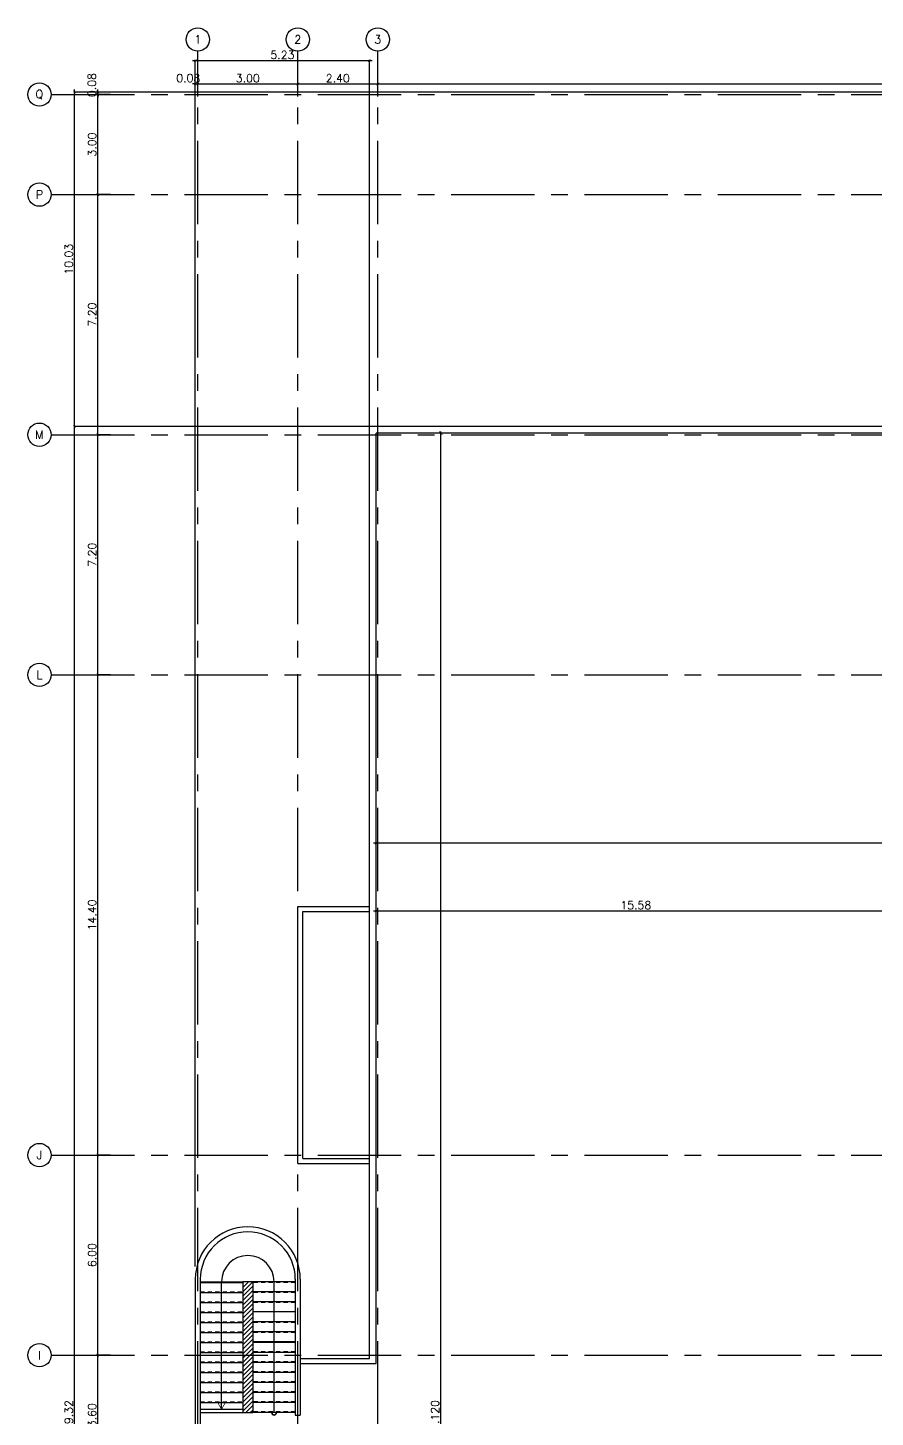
# Model space of a CAD drawing. Extents: x 88808 to 89103, y 39918 to 40001.
# Drawn here: x 88808.23 to 88833.65, y 39957.84 to 39999.5 of the extents above; entities that cross this region are included whole.
import ezdxf
from ezdxf.enums import TextEntityAlignment as Align

# ---------------------------------------------------------------- set-up
doc = ezdxf.new("R2010")
doc.units = 0
doc.header["$MEASUREMENT"] = 0
doc.header["$PDMODE"] = 34
doc.linetypes.add('CENTERX2', pattern=[4, 2.5, -0.5, 0.5, -0.5])
doc.linetypes.add('HIDDEN2', pattern=[0.1875, 0.125, -0.0625])
doc.layers.get('0').update_dxf_attribs({"linetype": 'CONTINUOUS'})
doc.layers.get('DEFPOINTS').update_dxf_attribs({"linetype": 'CONTINUOUS'})
for name, color, linetype in [('AX', 6, 'CONTINUOUS'), ('AX-CR', 2, 'CONTINUOUS'), ('AX-DIM', 4, 'CONTINUOUS'), ('AX-TXT', 2, 'CONTINUOUS'), ('AXES', 11, 'CENTERX2'), ('DIM', 4, 'CONTINUOUS'), ('HAT', 8, 'CONTINUOUS'), ('PROJ-L', 3, 'CONTINUOUS'), ('ROOF', 2, 'CONTINUOUS'), ('STR', 5, 'CONTINUOUS'), ('WALL', 2, 'CONTINUOUS')]:
    doc.layers.add(name, color=color, linetype=linetype)
doc.styles.add('ROMANS', font='ROMANS.shx')
doc.dimstyles.new('DIM-OUT', dxfattribs={"dimscale": 0, "dimtxt": 0.24, "dimasz": 0.08, "dimexe": 0.02, "dimexo": 0.02, "dimgap": 0.05, "dimtad": 1, "dimzin": 0, "dimdsep": 46, "dimtxsty": 'ROMANS', "dimblk1": 'ARCHTICK', "dimblk2": 'ARCHTICK', "dimsah": 1, "dimcen": 0.01, "dimdle": 0.08, "dimclrd": 4, "dimclre": 4, "dimclrt": 2, "dimadec": 0, "dimazin": 0, "dimtp": 2, "dimtm": 2, "dimtfac": 0.114286, "dimtix": 1, "dimtmove": 2, "dimatfit": 3, "dimldrblk": 'ARCHTICK', "dimfxl": 0, "dimtolj": 1, "dimtzin": 0, "dimarcsym": 0})
doc.dimstyles.new('STANDARD in', dxfattribs={"dimtxt": 0.24, "dimasz": 0.1, "dimexe": 0.07, "dimexo": 0.07, "dimgap": 0.05, "dimtad": 1, "dimdec": 3, "dimzin": 0, "dimdsep": 46, "dimtxsty": 'ROMANS', "dimblk": 'ARCHTICK', "dimcen": 0.05, "dimdle": 0.05, "dimclrd": 4, "dimclre": 4, "dimclrt": 2, "dimadec": 0, "dimazin": 0, "dimtfac": 1, "dimtdec": 3, "dimtmove": 2, "dimatfit": 3, "dimfxl": 0, "dimtolj": 1, "dimtzin": 0, "dimarcsym": 0})

# ---------------------------------------------------------------- blocks, each defined once
blk = doc.blocks.new('_ARCHTICK')
at = {"color": 0, "linetype": 'ByBlock', "const_width": 0.15}
blk.add_lwpolyline([(-0.5, -0.5), (0.5, 0.5)], dxfattribs=at)
blk = doc.blocks.new('*D51')
at = {"layer": 'AX-DIM', "color": 4, "lineweight": -2}
for p, q in [((88810.71, 39959.7), (88810.31, 39959.7)), ((88810.33, 39956.02), (88810.33, 39959.78)), ((88810.71, 39956.1), (88810.31, 39956.1))]:
    blk.add_line(p, q, dxfattribs=at)
at = {"layer": 'DEFPOINTS', "color": 0}
for p in [(88810.33, 39959.7), (88810.73, 39959.7), (88810.73, 39956.1)]:
    blk.add_point(p, dxfattribs=at)
at = {"layer": 'AX-DIM', "color": 4, "lineweight": -2, "xscale": 0.08, "yscale": 0.08, "zscale": 0.08}
for p, rotation in [((88810.33, 39959.7), 90), ((88810.33, 39956.1), 270)]:
    blk.add_blockref('_ARCHTICK', p, dxfattribs=dict(at, rotation=rotation))
at = {"layer": 'AX-DIM', "color": 2, "insert": (88810.16, 39957.9), "char_height": 0.24, "attachment_point": 5, "rotation": 90, "style": 'ROMANS'}
blk.add_mtext('\\A1;3.60', dxfattribs=at)
blk = doc.blocks.new('*D43')
at = {"layer": 'AX-DIM', "color": 4, "lineweight": -2}
for p, q in [((88818.46, 39987.55), (88809.61, 39987.55)), ((88809.63, 39928.15), (88809.63, 39987.63)), ((88818.46, 39928.23), (88809.61, 39928.23))]:
    blk.add_line(p, q, dxfattribs=at)
at = {"layer": 'DEFPOINTS', "color": 0}
for p in [(88809.63, 39987.55), (88818.48, 39987.55), (88818.48, 39928.23)]:
    blk.add_point(p, dxfattribs=at)
at = {"layer": 'AX-DIM', "color": 4, "lineweight": -2, "xscale": 0.08, "yscale": 0.08, "zscale": 0.08}
for p, rotation in [((88809.63, 39987.55), 90), ((88809.63, 39928.23), 270)]:
    blk.add_blockref('_ARCHTICK', p, dxfattribs=dict(at, rotation=rotation))
at = {"layer": 'AX-DIM', "color": 2, "insert": (88809.46, 39957.89), "char_height": 0.24, "attachment_point": 5, "rotation": 90, "style": 'ROMANS'}
blk.add_mtext('\\A1;59.32', dxfattribs=at)
blk = doc.blocks.new('*D31')
at = {"layer": 'AX-DIM', "color": 4, "lineweight": -2}
for p, q in [((88852.255, 39997.575), (88809.61, 39997.575)), ((88809.63, 39987.47), (88809.63, 39997.655)), ((88810.31, 39987.55), (88809.61, 39987.55))]:
    blk.add_line(p, q, dxfattribs=at)
at = {"layer": 'DEFPOINTS', "color": 0}
for p in [(88809.63, 39997.575), (88852.275, 39997.575), (88810.33, 39987.55)]:
    blk.add_point(p, dxfattribs=at)
at = {"layer": 'AX-DIM', "color": 4, "lineweight": -2, "xscale": 0.08, "yscale": 0.08, "zscale": 0.08}
for p, rotation in [((88809.63, 39997.575), 90), ((88809.63, 39987.55), 270)]:
    blk.add_blockref('_ARCHTICK', p, dxfattribs=dict(at, rotation=rotation))
at = {"layer": 'AX-DIM', "color": 2, "insert": (88809.46, 39992.562), "char_height": 0.24, "attachment_point": 5, "rotation": 90, "style": 'ROMANS'}
blk.add_mtext('\\A1;10.03', dxfattribs=at)
blk = doc.blocks.new('*D36')
at = {"layer": 'AX-DIM', "color": 4, "lineweight": -2}
for p, q in [((88810.33, 39980.02), (88810.33, 39987.38)), ((88810.71, 39987.3), (88810.31, 39987.3)), ((88810.71, 39980.1), (88810.31, 39980.1))]:
    blk.add_line(p, q, dxfattribs=at)
at = {"layer": 'DEFPOINTS', "color": 0}
for p in [(88810.33, 39987.3), (88810.73, 39987.3), (88810.73, 39980.1)]:
    blk.add_point(p, dxfattribs=at)
at = {"layer": 'AX-DIM', "color": 4, "lineweight": -2, "xscale": 0.08, "yscale": 0.08, "zscale": 0.08}
for p, rotation in [((88810.33, 39987.3), 90), ((88810.33, 39980.1), 270)]:
    blk.add_blockref('_ARCHTICK', p, dxfattribs=dict(at, rotation=rotation))
at = {"layer": 'AX-DIM', "color": 2, "insert": (88810.16, 39983.7), "char_height": 0.24, "attachment_point": 5, "rotation": 90, "style": 'ROMANS'}
blk.add_mtext('\\A1;7.20', dxfattribs=at)
blk = doc.blocks.new('*D32')
at = {"layer": 'AX-DIM', "color": 4, "lineweight": -2}
for p, q in [((88813.175, 39998.517), (88818.56, 39998.517)), ((88813.255, 39962.359), (88813.255, 39998.537)), ((88818.48, 39986.359), (88818.48, 39998.537))]:
    blk.add_line(p, q, dxfattribs=at)
at = {"layer": 'DEFPOINTS', "color": 0}
for p in [(88818.48, 39998.517), (88818.48, 39986.339), (88813.255, 39962.339)]:
    blk.add_point(p, dxfattribs=at)
at = {"layer": 'AX-DIM', "color": 4, "lineweight": -2, "xscale": 0.08, "yscale": 0.08, "zscale": 0.08, "rotation": 180}
blk.add_blockref('_ARCHTICK', (88813.255, 39998.517), dxfattribs=at)
at = {"layer": 'AX-DIM', "color": 4, "lineweight": -2, "xscale": 0.08, "yscale": 0.08, "zscale": 0.08}
blk.add_blockref('_ARCHTICK', (88818.48, 39998.517), dxfattribs=at)
at = {"layer": 'AX-DIM', "color": 2, "insert": (88815.868, 39998.687), "char_height": 0.24, "attachment_point": 5, "style": 'ROMANS'}
blk.add_mtext('\\A1;5.23', dxfattribs=at)
blk = doc.blocks.new('AXL')
at = {"layer": 'AX-CR'}
blk.add_circle((-350, 0), 350, dxfattribs=at)
at = {"layer": 'AX-TXT', "style": 'ROMANS'}
blk.add_attdef('AX', text='', height=250, dxfattribs=at).set_placement((-350, 0), align=Align.MIDDLE)
blk = doc.blocks.new('*D44')
at = {"layer": 'AX-DIM', "color": 4, "lineweight": -2}
for p, q in [((88810.71, 39965.7), (88810.31, 39965.7)), ((88810.33, 39959.62), (88810.33, 39965.78)), ((88810.71, 39959.7), (88810.31, 39959.7))]:
    blk.add_line(p, q, dxfattribs=at)
at = {"layer": 'DEFPOINTS', "color": 0}
for p in [(88810.33, 39965.7), (88810.73, 39965.7), (88810.73, 39959.7)]:
    blk.add_point(p, dxfattribs=at)
at = {"layer": 'AX-DIM', "color": 4, "lineweight": -2, "xscale": 0.08, "yscale": 0.08, "zscale": 0.08}
for p, rotation in [((88810.33, 39965.7), 90), ((88810.33, 39959.7), 270)]:
    blk.add_blockref('_ARCHTICK', p, dxfattribs=dict(at, rotation=rotation))
at = {"layer": 'AX-DIM', "color": 2, "insert": (88810.16, 39962.7), "char_height": 0.24, "attachment_point": 5, "rotation": 90, "style": 'ROMANS'}
blk.add_mtext('\\A1;6.00', dxfattribs=at)
blk = doc.blocks.new('*D35')
at = {"layer": 'AX-DIM', "color": 4, "lineweight": -2}
for p, q in [((88810.71, 39980.1), (88810.31, 39980.1)), ((88810.33, 39965.62), (88810.33, 39980.18)), ((88810.71, 39965.7), (88810.31, 39965.7))]:
    blk.add_line(p, q, dxfattribs=at)
at = {"layer": 'DEFPOINTS', "color": 0}
for p in [(88810.33, 39980.1), (88810.73, 39980.1), (88810.73, 39965.7)]:
    blk.add_point(p, dxfattribs=at)
at = {"layer": 'AX-DIM', "color": 4, "lineweight": -2, "xscale": 0.08, "yscale": 0.08, "zscale": 0.08}
for p, rotation in [((88810.33, 39980.1), 90), ((88810.33, 39965.7), 270)]:
    blk.add_blockref('_ARCHTICK', p, dxfattribs=dict(at, rotation=rotation))
at = {"layer": 'AX-DIM', "color": 2, "insert": (88810.16, 39972.9), "char_height": 0.24, "attachment_point": 5, "rotation": 90, "style": 'ROMANS'}
blk.add_mtext('\\A1;14.40', dxfattribs=at)
blk = doc.blocks.new('*D38')
at = {"layer": 'AX-DIM', "color": 4, "lineweight": -2}
for p, q in [((88810.71, 39997.575), (88810.31, 39997.575)), ((88810.71, 39997.5), (88810.31, 39997.5)), ((88810.33, 39997.575), (88810.33, 39997.655)), ((88810.33, 39997.5), (88810.33, 39997.575)), ((88810.33, 39997.5), (88810.33, 39997.42))]:
    blk.add_line(p, q, dxfattribs=at)
at = {"layer": 'DEFPOINTS', "color": 0}
for p in [(88810.33, 39997.575), (88810.73, 39997.575), (88810.73, 39997.5)]:
    blk.add_point(p, dxfattribs=at)
at = {"layer": 'AX-DIM', "color": 4, "lineweight": -2, "xscale": 0.08, "yscale": 0.08, "zscale": 0.08}
for p, rotation in [((88810.33, 39997.575), 270), ((88810.33, 39997.5), 90)]:
    blk.add_blockref('_ARCHTICK', p, dxfattribs=dict(at, rotation=rotation))
at = {"layer": 'AX-DIM', "color": 2, "insert": (88810.155, 39997.784), "char_height": 0.24, "attachment_point": 5, "rotation": 90, "style": 'ROMANS'}
blk.add_mtext('\\A1;0.08', dxfattribs=at)
blk = doc.blocks.new('*D37')
at = {"layer": 'AX-DIM', "color": 4, "lineweight": -2}
for p, q in [((88810.71, 39997.5), (88810.31, 39997.5)), ((88810.33, 39994.42), (88810.33, 39997.58)), ((88810.71, 39994.5), (88810.31, 39994.5))]:
    blk.add_line(p, q, dxfattribs=at)
at = {"layer": 'DEFPOINTS', "color": 0}
for p in [(88810.33, 39997.5), (88810.73, 39997.5), (88810.73, 39994.5)]:
    blk.add_point(p, dxfattribs=at)
at = {"layer": 'AX-DIM', "color": 4, "lineweight": -2, "xscale": 0.08, "yscale": 0.08, "zscale": 0.08}
for p, rotation in [((88810.33, 39997.5), 90), ((88810.33, 39994.5), 270)]:
    blk.add_blockref('_ARCHTICK', p, dxfattribs=dict(at, rotation=rotation))
at = {"layer": 'AX-DIM', "color": 2, "insert": (88810.16, 39996), "char_height": 0.24, "attachment_point": 5, "rotation": 90, "style": 'ROMANS'}
blk.add_mtext('\\A1;3.00', dxfattribs=at)
blk = doc.blocks.new('*D34')
at = {"layer": 'AX-DIM', "color": 4, "lineweight": -2}
for p, q in [((88810.71, 39994.5), (88810.31, 39994.5)), ((88810.33, 39987.22), (88810.33, 39994.58)), ((88810.71, 39987.3), (88810.31, 39987.3))]:
    blk.add_line(p, q, dxfattribs=at)
at = {"layer": 'DEFPOINTS', "color": 0}
for p in [(88810.33, 39994.5), (88810.73, 39994.5), (88810.73, 39987.3)]:
    blk.add_point(p, dxfattribs=at)
at = {"layer": 'AX-DIM', "color": 4, "lineweight": -2, "xscale": 0.08, "yscale": 0.08, "zscale": 0.08}
for p, rotation in [((88810.33, 39994.5), 90), ((88810.33, 39987.3), 270)]:
    blk.add_blockref('_ARCHTICK', p, dxfattribs=dict(at, rotation=rotation))
at = {"layer": 'AX-DIM', "color": 2, "insert": (88810.16, 39990.9), "char_height": 0.24, "attachment_point": 5, "rotation": 90, "style": 'ROMANS'}
blk.add_mtext('\\A1;7.20', dxfattribs=at)
blk = doc.blocks.new('*D40')
at = {"layer": 'AX-DIM', "color": 4, "lineweight": -2}
for p, q in [((88816.25, 39997.817), (88818.81, 39997.817)), ((88816.33, 39997.437), (88816.33, 39997.837)), ((88818.73, 39997.437), (88818.73, 39997.837))]:
    blk.add_line(p, q, dxfattribs=at)
at = {"layer": 'DEFPOINTS', "color": 0}
for p in [(88818.73, 39997.817), (88816.33, 39997.417), (88818.73, 39997.417)]:
    blk.add_point(p, dxfattribs=at)
at = {"layer": 'AX-DIM', "color": 4, "lineweight": -2, "xscale": 0.08, "yscale": 0.08, "zscale": 0.08, "rotation": 180}
blk.add_blockref('_ARCHTICK', (88816.33, 39997.817), dxfattribs=at)
at = {"layer": 'AX-DIM', "color": 4, "lineweight": -2, "xscale": 0.08, "yscale": 0.08, "zscale": 0.08}
blk.add_blockref('_ARCHTICK', (88818.73, 39997.817), dxfattribs=at)
at = {"layer": 'AX-DIM', "color": 2, "insert": (88817.53, 39997.987), "char_height": 0.24, "attachment_point": 5, "style": 'ROMANS'}
blk.add_mtext('\\A1;2.40', dxfattribs=at)
blk = doc.blocks.new('AXU')
at = {"layer": 'AX-CR'}
blk.add_circle((0, 350), 350, dxfattribs=at)
at = {"layer": 'AX-TXT', "style": 'ROMANS'}
blk.add_attdef('AX', text='', height=250, dxfattribs=at).set_placement((0, 350), align=Align.MIDDLE)
blk = doc.blocks.new('*D33')
at = {"layer": 'AX-DIM', "color": 4, "lineweight": -2}
for p, q in [((88813.25, 39997.817), (88816.41, 39997.817)), ((88813.33, 39997.437), (88813.33, 39997.837)), ((88816.33, 39997.437), (88816.33, 39997.837))]:
    blk.add_line(p, q, dxfattribs=at)
at = {"layer": 'DEFPOINTS', "color": 0}
for p in [(88816.33, 39997.817), (88813.33, 39997.417), (88816.33, 39997.417)]:
    blk.add_point(p, dxfattribs=at)
at = {"layer": 'AX-DIM', "color": 4, "lineweight": -2, "xscale": 0.08, "yscale": 0.08, "zscale": 0.08, "rotation": 180}
blk.add_blockref('_ARCHTICK', (88813.33, 39997.817), dxfattribs=at)
at = {"layer": 'AX-DIM', "color": 4, "lineweight": -2, "xscale": 0.08, "yscale": 0.08, "zscale": 0.08}
blk.add_blockref('_ARCHTICK', (88816.33, 39997.817), dxfattribs=at)
at = {"layer": 'AX-DIM', "color": 2, "insert": (88814.83, 39997.987), "char_height": 0.24, "attachment_point": 5, "style": 'ROMANS'}
blk.add_mtext('\\A1;3.00', dxfattribs=at)
blk = doc.blocks.new('*D39')
at = {"layer": 'AX-DIM', "color": 4, "lineweight": -2}
for p, q in [((88813.255, 39997.817), (88813.175, 39997.817)), ((88813.255, 39997.437), (88813.255, 39997.837)), ((88813.255, 39997.817), (88813.33, 39997.817)), ((88813.33, 39997.437), (88813.33, 39997.837)), ((88813.33, 39997.817), (88813.41, 39997.817))]:
    blk.add_line(p, q, dxfattribs=at)
at = {"layer": 'DEFPOINTS', "color": 0}
for p in [(88813.33, 39997.817), (88813.255, 39997.417), (88813.33, 39997.417)]:
    blk.add_point(p, dxfattribs=at)
at = {"layer": 'AX-DIM', "color": 4, "lineweight": -2, "xscale": 0.08, "yscale": 0.08, "zscale": 0.08}
blk.add_blockref('_ARCHTICK', (88813.255, 39997.817), dxfattribs=at)
at = {"layer": 'AX-DIM', "color": 4, "lineweight": -2, "xscale": 0.08, "yscale": 0.08, "zscale": 0.08, "rotation": 180}
blk.add_blockref('_ARCHTICK', (88813.33, 39997.817), dxfattribs=at)
at = {"layer": 'AX-DIM', "color": 2, "insert": (88813.045, 39997.992), "char_height": 0.24, "attachment_point": 5, "style": 'ROMANS'}
blk.add_mtext('\\A1;0.08', dxfattribs=at)
blk = doc.blocks.new('*D56')
at = {"layer": 'DEFPOINTS', "color": 0, "linetype": 'Continuous'}
for p in [(88820.616, 39987.35), (88820.616, 39987.35), (88820.616, 39928.23)]:
    blk.add_point(p, dxfattribs=at)
at = {"layer": 'DIM', "color": 4, "linetype": 'Continuous', "lineweight": -2}
blk.add_line((88820.616, 39928.18), (88820.616, 39987.4), dxfattribs=at)
at = {"layer": 'DIM', "color": 4, "linetype": 'Continuous', "lineweight": -2, "xscale": 0.1, "yscale": 0.1, "zscale": 0.1}
for p, rotation in [((88820.616, 39987.35), 90), ((88820.616, 39928.23), 270)]:
    blk.add_blockref('_ARCHTICK', p, dxfattribs=dict(at, rotation=rotation))
at = {"layer": 'DIM', "color": 2, "linetype": 'Continuous', "insert": (88820.446, 39957.79), "char_height": 0.24, "attachment_point": 5, "rotation": 90, "style": 'ROMANS'}
blk.add_mtext('\\A1;59.120', dxfattribs=at)
blk = doc.blocks.new('*D59')
at = {"layer": 'AX-DIM', "color": 4, "lineweight": -2}
for p, q in [((88818.65, 39997.817), (88851.21, 39997.817)), ((88818.73, 39997.437), (88818.73, 39997.837)), ((88851.13, 39997.437), (88851.13, 39997.837))]:
    blk.add_line(p, q, dxfattribs=at)
at = {"layer": 'DEFPOINTS', "color": 0}
for p in [(88851.13, 39997.817), (88818.73, 39997.417), (88851.13, 39997.417)]:
    blk.add_point(p, dxfattribs=at)
at = {"layer": 'AX-DIM', "color": 4, "lineweight": -2, "xscale": 0.08, "yscale": 0.08, "zscale": 0.08, "rotation": 180}
blk.add_blockref('_ARCHTICK', (88818.73, 39997.817), dxfattribs=at)
at = {"layer": 'AX-DIM', "color": 4, "lineweight": -2, "xscale": 0.08, "yscale": 0.08, "zscale": 0.08}
blk.add_blockref('_ARCHTICK', (88851.13, 39997.817), dxfattribs=at)
at = {"layer": 'AX-DIM', "color": 2, "insert": (88834.93, 39997.987), "char_height": 0.24, "attachment_point": 5, "style": 'ROMANS'}
blk.add_mtext('\\A1;32.40', dxfattribs=at)
blk = doc.blocks.new('*D62')
at = {"layer": 'AX-DIM', "color": 4, "lineweight": -2}
for p, q in [((88818.6, 39975.058), (88851.01, 39975.058)), ((88818.68, 39974.678), (88818.68, 39975.078)), ((88850.93, 39974.678), (88850.93, 39975.078))]:
    blk.add_line(p, q, dxfattribs=at)
at = {"layer": 'DEFPOINTS', "color": 0}
for p in [(88850.93, 39975.058), (88818.68, 39974.658), (88850.93, 39974.658)]:
    blk.add_point(p, dxfattribs=at)
at = {"layer": 'AX-DIM', "color": 4, "lineweight": -2, "xscale": 0.08, "yscale": 0.08, "zscale": 0.08, "rotation": 180}
blk.add_blockref('_ARCHTICK', (88818.68, 39975.058), dxfattribs=at)
at = {"layer": 'AX-DIM', "color": 4, "lineweight": -2, "xscale": 0.08, "yscale": 0.08, "zscale": 0.08}
blk.add_blockref('_ARCHTICK', (88850.93, 39975.058), dxfattribs=at)
at = {"layer": 'AX-DIM', "color": 2, "insert": (88834.805, 39975.228), "char_height": 0.24, "attachment_point": 5, "style": 'ROMANS'}
blk.add_mtext('\\A1;32.25', dxfattribs=at)
blk = doc.blocks.new('*D65')
at = {"layer": 'AX-DIM', "color": 4, "lineweight": -2}
for p, q in [((88818.6, 39973.022), (88834.335, 39973.022)), ((88818.68, 39972.642), (88818.68, 39973.042)), ((88834.255, 39972.642), (88834.255, 39973.042))]:
    blk.add_line(p, q, dxfattribs=at)
at = {"layer": 'DEFPOINTS', "color": 0}
for p in [(88834.255, 39973.022), (88818.68, 39972.622), (88834.255, 39972.622)]:
    blk.add_point(p, dxfattribs=at)
at = {"layer": 'AX-DIM', "color": 4, "lineweight": -2, "xscale": 0.08, "yscale": 0.08, "zscale": 0.08, "rotation": 180}
blk.add_blockref('_ARCHTICK', (88818.68, 39973.022), dxfattribs=at)
at = {"layer": 'AX-DIM', "color": 4, "lineweight": -2, "xscale": 0.08, "yscale": 0.08, "zscale": 0.08}
blk.add_blockref('_ARCHTICK', (88834.255, 39973.022), dxfattribs=at)
at = {"layer": 'AX-DIM', "color": 2, "insert": (88826.468, 39973.192), "char_height": 0.24, "attachment_point": 5, "style": 'ROMANS'}
blk.add_mtext('\\A1;15.58', dxfattribs=at)
blk = doc.blocks.new('*D344')
at = {"layer": 'AX-DIM', "color": 4, "lineweight": -2}
for p, q in [((88818.6, 39973.022), (88834.335, 39973.022)), ((88818.68, 39972.642), (88818.68, 39973.042)), ((88834.255, 39972.642), (88834.255, 39973.042))]:
    blk.add_line(p, q, dxfattribs=at)
at = {"layer": 'DEFPOINTS', "color": 0}
for p in [(88834.255, 39973.022), (88818.68, 39972.622), (88834.255, 39972.622)]:
    blk.add_point(p, dxfattribs=at)
at = {"layer": 'AX-DIM', "color": 4, "lineweight": -2, "xscale": 0.08, "yscale": 0.08, "zscale": 0.08, "rotation": 180}
blk.add_blockref('_ARCHTICK', (88818.68, 39973.022), dxfattribs=at)
at = {"layer": 'AX-DIM', "color": 4, "lineweight": -2, "xscale": 0.08, "yscale": 0.08, "zscale": 0.08}
blk.add_blockref('_ARCHTICK', (88834.255, 39973.022), dxfattribs=at)
at = {"layer": 'AX-DIM', "color": 2, "insert": (88826.468, 39973.192), "char_height": 0.24, "attachment_point": 5, "style": 'ROMANS'}
blk.add_mtext('\\A1;15.58', dxfattribs=at)
blk = doc.blocks.new('*D349')
at = {"layer": 'AX-DIM', "color": 4, "lineweight": -2}
for p, q in [((88818.6, 39975.058), (88851.01, 39975.058)), ((88818.68, 39974.678), (88818.68, 39975.078)), ((88850.93, 39974.678), (88850.93, 39975.078))]:
    blk.add_line(p, q, dxfattribs=at)
at = {"layer": 'DEFPOINTS', "color": 0}
for p in [(88850.93, 39975.058), (88818.68, 39974.658), (88850.93, 39974.658)]:
    blk.add_point(p, dxfattribs=at)
at = {"layer": 'AX-DIM', "color": 4, "lineweight": -2, "xscale": 0.08, "yscale": 0.08, "zscale": 0.08, "rotation": 180}
blk.add_blockref('_ARCHTICK', (88818.68, 39975.058), dxfattribs=at)
at = {"layer": 'AX-DIM', "color": 4, "lineweight": -2, "xscale": 0.08, "yscale": 0.08, "zscale": 0.08}
blk.add_blockref('_ARCHTICK', (88850.93, 39975.058), dxfattribs=at)
at = {"layer": 'AX-DIM', "color": 2, "insert": (88834.805, 39975.228), "char_height": 0.24, "attachment_point": 5, "style": 'ROMANS'}
blk.add_mtext('\\A1;32.25', dxfattribs=at)
blk = doc.blocks.new('*D352')
at = {"layer": 'DEFPOINTS', "color": 0, "linetype": 'Continuous'}
for p in [(88820.616, 39987.35), (88820.616, 39987.35), (88820.616, 39928.23)]:
    blk.add_point(p, dxfattribs=at)
at = {"layer": 'DIM', "color": 4, "linetype": 'Continuous', "lineweight": -2}
blk.add_line((88820.616, 39928.18), (88820.616, 39987.4), dxfattribs=at)
at = {"layer": 'DIM', "color": 4, "linetype": 'Continuous', "lineweight": -2, "xscale": 0.1, "yscale": 0.1, "zscale": 0.1}
for p, rotation in [((88820.616, 39987.35), 90), ((88820.616, 39928.23), 270)]:
    blk.add_blockref('_ARCHTICK', p, dxfattribs=dict(at, rotation=rotation))
at = {"layer": 'DIM', "color": 2, "linetype": 'Continuous', "insert": (88820.446, 39957.79), "char_height": 0.24, "attachment_point": 5, "rotation": 90, "style": 'ROMANS'}
blk.add_mtext('\\A1;59.120', dxfattribs=at)

msp = doc.modelspace()

# ---------------------------------------------------------------- hatches: boundary and pattern name
at = {"layer": 'HAT', "linetype": 'Continuous'}
h = msp.add_hatch(dxfattribs=at)
h.set_pattern_fill('ANSI31', color=256, scale=0.75, style=0)
h.paths.add_polyline_path([(88814.9803, 39961.8998), (88814.6803, 39961.8998), (88814.6803, 39959.6996), (88814.9803, 39959.6996)])
h.paths.add_polyline_path([(88814.9803, 39959.6996), (88814.6803, 39959.6996), (88814.6803, 39957.9798), (88814.9803, 39957.9798)])

# ---------------------------------------------------------------- linework, layer by layer
for p, q in [((88814.6803, 39961.8998), (88814.6803, 39957.9798)), ((88814.9803, 39961.8998), (88814.6803, 39961.8998)), ((88814.9803, 39961.8998), (88814.9803, 39957.9798)), ((88815.092, 39960.0998), (88814.9803, 39960.0998)), ((88815.06, 39960.0798), (88814.9803, 39960.0798)), ((88814.6803, 39957.9798), (88814.9803, 39957.9798))]:
    msp.add_line(p, q)
at = {"layer": 'AXES'}
for p, q in [((88813.3303, 39921.6153), (88813.3303, 39998.8008)), ((88816.3303, 39921.6153), (88816.3303, 39998.8008)), ((88818.7303, 39921.6153), (88818.7303, 39998.8008)), ((88808.9303, 39997.4996), (88876.9703, 39997.4996)), ((88808.9303, 39994.4996), (88876.9703, 39994.4996)), ((88808.9303, 39987.2996), (88876.9703, 39987.2996)), ((88808.9303, 39980.0996), (88876.9703, 39980.0996)), ((88808.9303, 39965.6996), (88876.9703, 39965.6996)), ((88808.9303, 39959.6996), (88876.9703, 39959.6996))]:
    msp.add_line(p, q, dxfattribs=at)
at = {"layer": 'PROJ-L'}
for p, q in [((88816.3303, 39965.4508), (88816.3303, 39973.1496)), ((88816.3303, 39973.1496), (88818.4803, 39973.1496)), ((88816.4803, 39965.6008), (88816.4803, 39972.9996)), ((88816.4803, 39972.9996), (88818.4803, 39972.9996)), ((88816.3303, 39965.4508), (88818.4803, 39965.4508)), ((88816.4803, 39965.6008), (88818.4803, 39965.6008))]:
    msp.add_line(p, q, dxfattribs=at)
at = {"layer": 'ROOF', "linetype": 'Continuous'}
for p, q in [((88818.4803, 39959.5996), (88818.4803, 39987.5496)), ((88818.6803, 39959.4496), (88818.6803, 39987.3496))]:
    msp.add_line(p, q, dxfattribs=at)
at = {"layer": 'ROOF'}
for p, q in [((88851.1303, 39987.5496), (88818.4803, 39987.5496)), ((88850.9303, 39987.3496), (88818.6803, 39987.3496)), ((88816.4053, 39959.5996), (88818.4803, 39959.5996)), ((88816.4053, 39959.4496), (88818.6803, 39959.4496))]:
    msp.add_line(p, q, dxfattribs=at)
at = {"layer": 'STR'}
for p, q in [((88813.4053, 39961.8998), (88814.6803, 39961.8998)), ((88814.0428, 39958.0798), (88814.0428, 39961.9022)), ((88816.2553, 39961.8998), (88814.9803, 39961.8998)), ((88815.6178, 39957.9798), (88815.6178, 39961.9022)), ((88813.4053, 39961.8798), (88814.6803, 39961.8798)), ((88813.4053, 39961.5798), (88814.6803, 39961.5798)), ((88816.2553, 39961.5998), (88814.9803, 39961.5998)), ((88813.4053, 39961.2798), (88814.6803, 39961.2798)), ((88816.2553, 39961.2998), (88814.9803, 39961.2998)), ((88813.4053, 39960.9798), (88814.6803, 39960.9798)), ((88813.4053, 39960.6798), (88814.6803, 39960.6798)), ((88816.2553, 39960.9998), (88814.9803, 39960.9998)), ((88816.2553, 39960.6998), (88814.9803, 39960.6998)), ((88813.4053, 39960.3798), (88814.6803, 39960.3798)), ((88816.2553, 39960.3998), (88814.9803, 39960.3998)), ((88813.4053, 39960.0798), (88814.6803, 39960.0798)), ((88816.2553, 39960.0998), (88814.9803, 39960.0998)), ((88816.2553, 39960.0798), (88814.9803, 39960.0798)), ((88813.4053, 39959.7798), (88814.6803, 39959.7798)), ((88813.4053, 39959.4798), (88814.6803, 39959.4798)), ((88816.2553, 39959.7798), (88814.9803, 39959.7798)), ((88816.2553, 39959.4798), (88814.9803, 39959.4798)), ((88813.4053, 39959.1798), (88814.6803, 39959.1798)), ((88816.2553, 39959.1798), (88814.9803, 39959.1798)), ((88813.4053, 39958.8798), (88814.6803, 39958.8798)), ((88813.4053, 39958.5798), (88814.6803, 39958.5798)), ((88816.2553, 39958.8798), (88814.9803, 39958.8798)), ((88816.2553, 39958.5798), (88814.9803, 39958.5798)), ((88813.4053, 39958.2798), (88814.6803, 39958.2798)), ((88816.2553, 39958.2798), (88814.9803, 39958.2798)), ((88813.4053, 39958.0798), (88814.6803, 39958.0798)), ((88813.4053, 39957.9798), (88814.6803, 39957.9798)), ((88816.2553, 39957.9798), (88814.9803, 39957.9798))]:
    msp.add_line(p, q, dxfattribs=at)
at = {"layer": 'STR', "linetype": 'HIDDEN2'}
for p, q in [((88813.4053, 39961.8998), (88814.6803, 39961.8998)), ((88813.4053, 39961.8798), (88814.6803, 39961.8798)), ((88813.4053, 39961.5998), (88814.6803, 39961.5998)), ((88816.2553, 39961.8798), (88814.9803, 39961.8798)), ((88816.2553, 39961.5798), (88814.9803, 39961.5798)), ((88813.4053, 39961.2998), (88814.6803, 39961.2998)), ((88816.2553, 39961.2798), (88814.9803, 39961.2798)), ((88813.4053, 39960.9998), (88814.6803, 39960.9998)), ((88813.4053, 39960.9798), (88814.6803, 39960.9798)), ((88813.4053, 39960.6998), (88814.6803, 39960.6998)), ((88816.2553, 39960.6798), (88814.9803, 39960.6798)), ((88813.4053, 39960.3998), (88814.6803, 39960.3998)), ((88816.2553, 39960.3798), (88814.9803, 39960.3798)), ((88813.4053, 39960.0998), (88814.6803, 39960.0998)), ((88813.4053, 39959.7998), (88814.6803, 39959.7998)), ((88813.4053, 39959.4998), (88814.6803, 39959.4998)), ((88816.2553, 39959.7998), (88814.9803, 39959.7998)), ((88816.2553, 39959.4998), (88814.9803, 39959.4998)), ((88813.4053, 39959.1998), (88814.6803, 39959.1998)), ((88816.2553, 39959.1998), (88814.9803, 39959.1998)), ((88813.4053, 39958.8998), (88814.6803, 39958.8998)), ((88813.4053, 39958.5998), (88814.6803, 39958.5998)), ((88816.2553, 39958.8998), (88814.9803, 39958.8998)), ((88816.2553, 39958.5998), (88814.9803, 39958.5998)), ((88813.4053, 39958.2998), (88814.6803, 39958.2998)), ((88816.2553, 39958.2998), (88814.9803, 39958.2998)), ((88816.2553, 39957.9998), (88814.9803, 39957.9998))]:
    msp.add_line(p, q, dxfattribs=at)
at = {"layer": 'STR', "const_width": 0.0215}
msp.add_lwpolyline([(88814.1582, 39958.2798), (88813.9273, 39958.2798), (88814.0428, 39958.0798)], close=True, dxfattribs=at)
at = {"layer": 'STR'}
for centre, radius, start, end in [((88814.8303, 39961.9022), 0.7875, 0, 180), ((88815.6178, 39957.9798), 0.075, 180, 0), ((88815.6178, 39957.9798), 0.065, 180, 0)]:
    msp.add_arc(centre, radius, start, end, dxfattribs=at)
at = {"layer": 'WALL'}
for p, q in [((88813.2553, 39961.9751), (88813.2553, 39956.1996)), ((88813.2553, 39961.9751), (88813.2553, 39956.1996)), ((88813.4053, 39961.9751), (88813.4053, 39956.3496)), ((88816.2553, 39961.9751), (88816.2553, 39957.8965)), ((88816.4053, 39961.9751), (88816.4053, 39957.8965)), ((88816.2553, 39957.8965), (88816.4053, 39957.8965))]:
    msp.add_line(p, q, dxfattribs=at)
for radius, start, end in [(1.575, 90, 180), (1.425, 90, 180.00002), (1.575, 359.99997, 90), (1.425, 359.99997, 90)]:
    msp.add_arc((88814.8303, 39961.9751), radius, start, end, dxfattribs=at)

# ---------------------------------------------------------------- block references
at = {"layer": 'AX', "xscale": 0.001, "yscale": 0.001, "zscale": 0.001}
for name, p, values in [('AXU', (88813.3303, 39998.8008), {'AX': '1'}), ('AXU', (88816.3303, 39998.8008), {'AX': '2'}), ('AXU', (88818.7303, 39998.8008), {'AX': '3'}), ('AXL', (88808.9303, 39997.4996), {'AX': 'Q'}), ('AXL', (88808.9303, 39994.4996), {'AX': 'P'}), ('AXL', (88808.9303, 39987.2996), {'AX': 'M'}), ('AXL', (88808.9303, 39980.0996), {'AX': 'L'}), ('AXL', (88808.9303, 39965.6996), {'AX': 'J'}), ('AXL', (88808.9303, 39959.6996), {'AX': 'I'})]:
    msp.add_blockref(name, p, dxfattribs=at).add_auto_attribs(values)

# ---------------------------------------------------------------- dimensions: what is measured, and where the dimension line sits
at = {"layer": 'AX-DIM'}
for base, p1, p2, picture, middle in [((88818.4802584498, 39998.5171024676), (88813.2552584497, 39962.3387209844), (88818.4802584498, 39986.3387209844), '*D32', (88815.8677584497, 39998.6871024676)), ((88816.3303, 39997.8171), (88813.3303, 39997.4171), (88816.3303, 39997.4171), '*D33', (88814.8303, 39997.9871)), ((88818.7303, 39997.8171), (88816.3303, 39997.4171), (88818.7303, 39997.4171), '*D40', (88817.5303, 39997.9871)), ((88851.1303, 39997.8171), (88818.7303, 39997.4171), (88851.1303, 39997.4171), '*D59', (88834.9303, 39997.9871)), ((88850.9303, 39975.0576), (88818.6803, 39974.6576), (88850.9303, 39974.6576), '*D62', (88834.8053, 39975.2276)), ((88850.9303, 39975.0576), (88818.6803, 39974.6576), (88850.9303, 39974.6576), '*D349', (88834.8053, 39975.2276)), ((88834.2552584497, 39973.0218509889), (88818.6802584498, 39972.6218509889), (88834.2552584497, 39972.6218509889), '*D65', (88826.4677584498, 39973.1918509889)), ((88834.2552584497, 39973.0218509889), (88818.6802584498, 39972.6218509889), (88834.2552584497, 39972.6218509889), '*D344', (88826.4677584498, 39973.1918509889))]:
    dim = msp.add_linear_dim(base=base, p1=p1, p2=p2, dimstyle='DIM-OUT', override={"dimscale": 1}, dxfattribs=at)
    dim.commit()
    dim.dimension.update_dxf_attribs({"geometry": picture, "text_midpoint": middle})
dim = msp.add_linear_dim(base=(88813.3302584497, 39997.8171024676), p1=(88813.2552584497, 39997.4171024676), p2=(88813.3302584497, 39997.4171024676), dimstyle='DIM-OUT', override={"dimscale": 1}, dxfattribs=at)
dim.commit()
dim.dimension.update_dxf_attribs({"geometry": '*D39', "text_midpoint": (88813.0454898412, 39997.9921024676), "dimtype": 160})
dim = msp.add_linear_dim(base=(88810.3302584497, 39997.5745624405), p1=(88810.7302584498, 39997.4995624405), p2=(88810.7302584498, 39997.5745624405), angle=90, dimstyle='DIM-OUT', override={"dimscale": 1}, dxfattribs=at)
dim.commit()
dim.dimension.update_dxf_attribs({"geometry": '*D38', "text_midpoint": (88810.1552584497, 39997.7844382291), "dimtype": 160})
for base, p1, p2, picture, middle in [((88809.6302584497, 39997.5745624405), (88810.3302584497, 39987.5495624405), (88852.2752584498, 39997.5745624405), '*D31', (88809.4602584497, 39992.5620624405)), ((88810.3303, 39997.4996), (88810.7303, 39994.4996), (88810.7303, 39997.4996), '*D37', (88810.1603, 39995.9996)), ((88810.3303, 39994.4996), (88810.7303, 39987.2996), (88810.7303, 39994.4996), '*D34', (88810.1603, 39990.8996)), ((88810.3303, 39987.2996), (88810.7303, 39980.0996), (88810.7303, 39987.2996), '*D36', (88810.1603, 39983.6996)), ((88810.3303, 39980.0996), (88810.7303, 39965.6996), (88810.7303, 39980.0996), '*D35', (88810.1603, 39972.8996)), ((88810.3303, 39965.6996), (88810.7303, 39959.6996), (88810.7303, 39965.6996), '*D44', (88810.1603, 39962.6996)), ((88810.3303, 39959.6996), (88810.7303, 39956.0996), (88810.7303, 39959.6996), '*D51', (88810.1603, 39957.8996))]:
    dim = msp.add_linear_dim(base=base, p1=p1, p2=p2, angle=90, dimstyle='DIM-OUT', override={"dimscale": 1}, dxfattribs=at)
    dim.commit()
    dim.dimension.update_dxf_attribs({"geometry": picture, "text_midpoint": middle})
at = {"layer": 'AX-DIM', "color": 4}
dim = msp.add_linear_dim(base=(88809.6303, 39987.5496), p1=(88818.4803, 39928.2296), p2=(88818.4803, 39987.5496), angle=90, dimstyle='DIM-OUT', override={"dimscale": 1, "dimclre": 4}, dxfattribs=at)
dim.commit()
dim.dimension.update_dxf_attribs({"geometry": '*D43', "text_midpoint": (88809.4603, 39957.8896)})
at = {"layer": 'DIM', "color": 0, "linetype": 'Continuous'}
for picture in ['*D56', '*D352']:
    dim = msp.add_linear_dim(base=(88820.6158, 39987.3496), p1=(88820.6158, 39928.2296), p2=(88820.6158, 39987.3496), angle=90, dimstyle='STANDARD in', dxfattribs=at)
    dim.commit()
    dim.dimension.update_dxf_attribs({"geometry": picture, "text_midpoint": (88820.4458, 39957.7896)})

doc.saveas('drawing.dxf')
